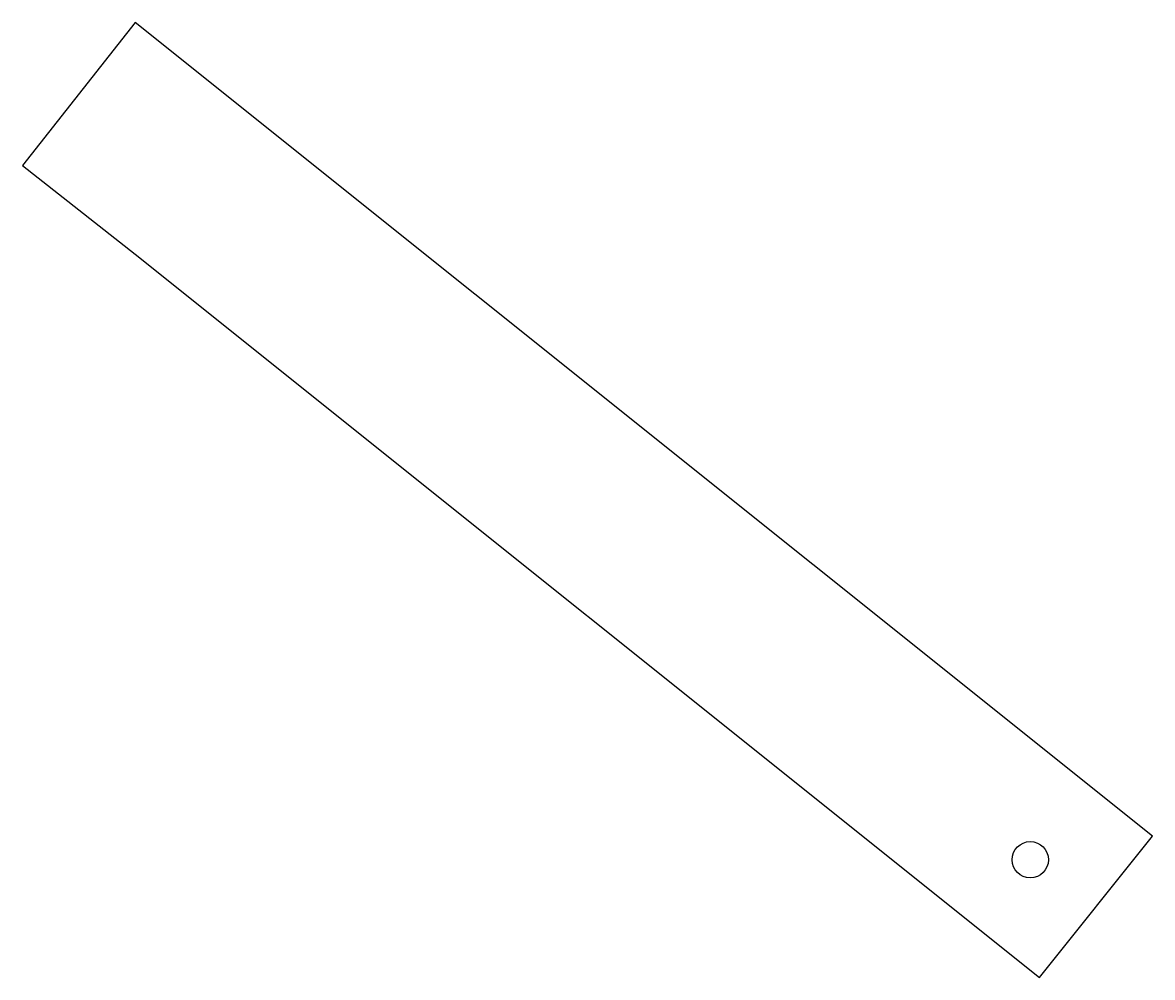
# Model space of a CAD drawing. Header units: millimetres. Extents: x -136.2 to -73.8, y 60 to 112.8.
import ezdxf

# ---------------------------------------------------------------- set-up
doc = ezdxf.new("R2010")
doc.units = ezdxf.units.MM
doc.layers.get('0').update_dxf_attribs({"linetype": 'CONTINUOUS'})

msp = doc.modelspace()

# ---------------------------------------------------------------- linework, layer by layer
msp.add_lwpolyline([(-130, 112.806), (-136.224, 104.899), (-130, 100), (-80, 60), (-73.753, 67.809)], close=True)
msp.add_circle((-80.504, 66.51), 1)

doc.saveas('drawing.dxf')
